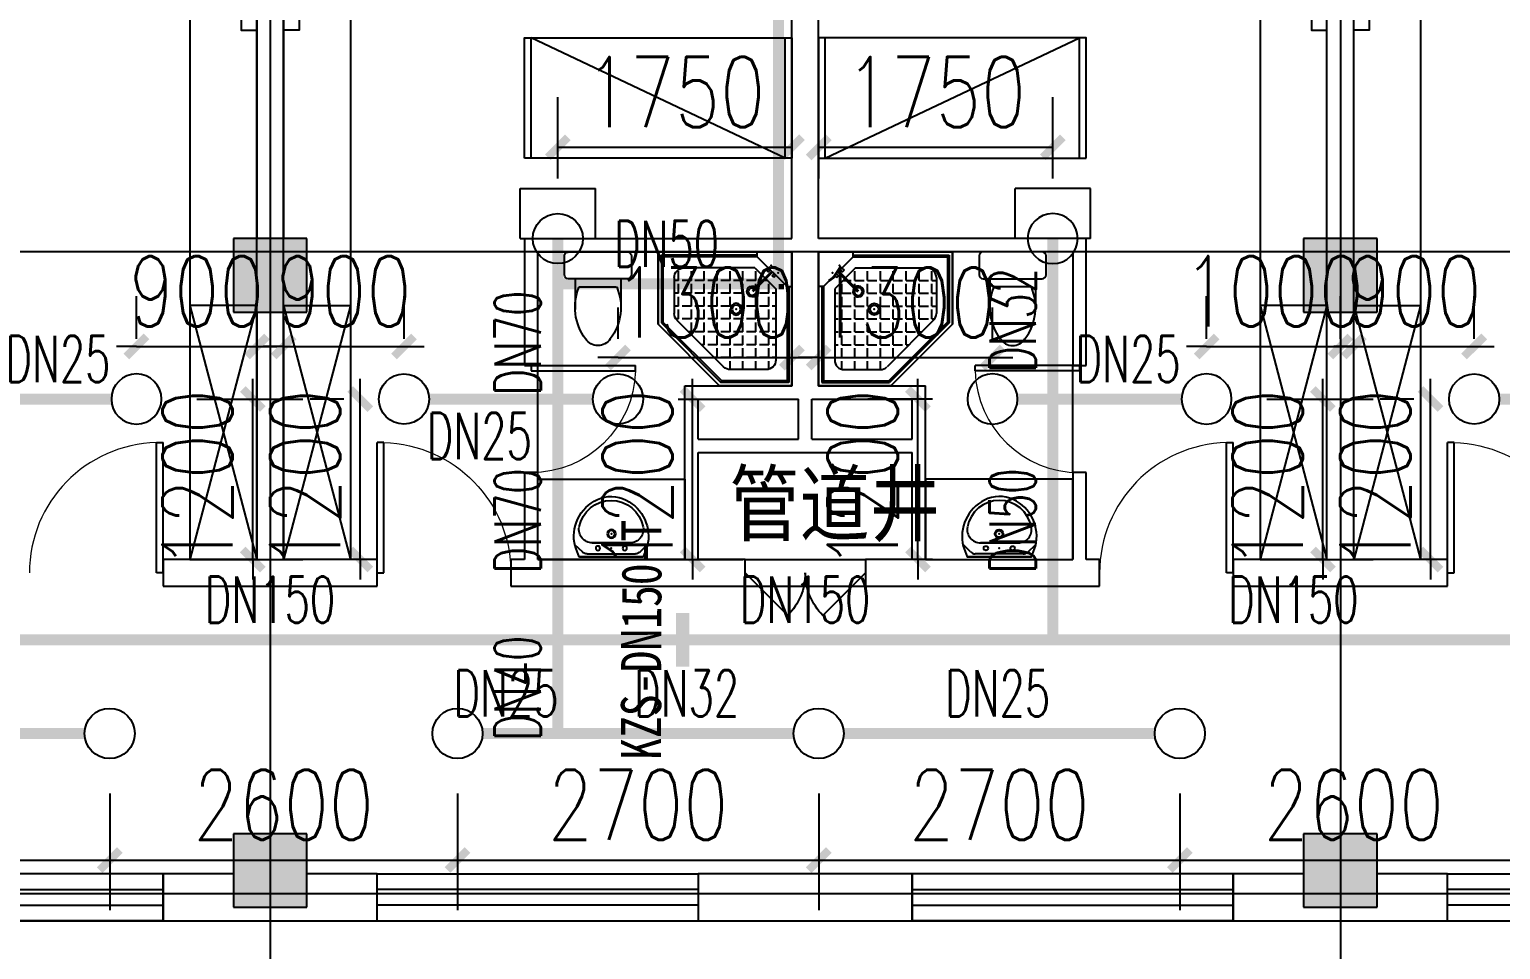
# Model space of a CAD drawing. Extents: x 0 to 2838408, y -923048 to 203859.
# Drawn here: x 2754963 to 2765960, y -201908 to -195028 of the extents above; entities that cross this region are included whole.
import ezdxf
from ezdxf.enums import TextEntityAlignment as Align

# ---------------------------------------------------------------- set-up
doc = ezdxf.new("R2010")
doc.units = 0
doc.header["$LTSCALE"] = 1000
for name, color, linetype in [('A-Fixt', 81, 'Continuous'), ('CLAYER', 7, 'Continuous'), ('COLUMN', 9, 'Continuous'), ('DIM_喷淋', 3, 'Continuous'), ('DOOR_FIRE', 4, 'Continuous'), ('DOTE', 8, 'Continuous'), ('EQUIP_喷头', 7, 'Continuous'), ('GROUND', 2, 'Continuous'), ('PIPE-喷淋', 6, 'Continuous'), ('PUB_HATCH', 8, 'Continuous'), ('TEXT_喷淋', 7, 'Continuous'), ('TWT_DIM', 3, 'Continuous'), ('WALL', 9, 'Continuous'), ('WINDOW', 4, 'Continuous'), ('XREF', 8, 'Continuous'), ('抗震支吊架', 2, 'Continuous'), ('洁具', 213, 'Continuous')]:
    doc.layers.add(name, color=color, linetype=linetype)
doc.styles.add('_TCH_DIM_T3', font='SIMPLEX', dxfattribs={"width": 0.75, "bigfont": 'HZTXT'})
doc.styles.add('_TWT_PIPEDN', font='SIMPLEX', dxfattribs={"width": 0.8, "height": 2.3, "bigfont": 'HZTXT'})
doc.styles.add('kzcad', font='', dxfattribs={"width": 0.8})
doc.styles.get("Standard").update_dxf_attribs({"font": 'geniso.shx', "bigfont": 'hztxt.shx'})
doc.styles.get('kzcad').set_extended_font_data('SimSun')
doc.dimstyles.new('_TWT_ARCH&&150', dxfattribs={"dimtxt": 525, "dimasz": 150, "dimexe": 375, "dimexo": 450, "dimgap": 150, "dimtad": 1, "dimdec": 0, "dimzin": 0, "dimdsep": 46, "dimtxsty": '_TCH_DIM_T3', "dimblk": 'ARCHTICK', "dimcen": 0.09, "dimclrt": 7, "dimazin": 2, "dimtfac": 1, "dimtdec": 0, "dimtix": 1, "dimtmove": 2, "dimatfit": 3, "dimfxl": 1, "dimtolj": 1, "dimtzin": 0, "dimarcsym": 0})

# ---------------------------------------------------------------- blocks, each defined once
blk = doc.blocks.new('1F平面-CAD导入_dwg_Drawing4_t3_dwg_$plan$00001613-474159-1F-927810-1F')
at = {"layer": '洁具'}
for p, q in [((-30, 250), (-170, 250)), ((-200, 170), (-430, 170)), ((-260, -140), (-260, 140)), ((-200, -170), (-200, -220)), ((-170, -250), (-30, -250))]:
    blk.add_line(p, q, dxfattribs=at)
for points in [[(-200, 220), (-200, 170), (-200, -170), (-430, -170)], [(0, -220), (0, 220)]]:
    blk.add_lwpolyline(points, dxfattribs=at)
for centre, radius, start, end in [((-170, 220), 30, 90, 180), ((-30, 220), 30, 0, 90), ((-413, -227), 398, 67.4505, 126.6381), ((-590, 0), 110, 123.4509, 236.5491), ((-413, 227), 398, 233.3619, 292.5495), ((-170, -220), 30, 180, 270), ((-30, -220), 30, 270, 0)]:
    blk.add_arc(centre, radius, start, end, dxfattribs=at)
blk = doc.blocks.new('$lvtry$00000169')
at = {"color": 0}
for p, q in [((259, -36), (259, 0)), ((259, -36), (36, -259)), ((259, -24), (976, -24)), ((259, -36), (964, -36)), ((964, -36), (976, -24)), ((964, -36), (964, -525)), ((976, -24), (976, -530)), ((276, -120), (120, -276)), ((144, -151), (291, -298)), ((151, -144), (298, -291)), ((183, -213), (205, -213)), ((220, -213), (243, -213)), ((270, -213), (270, -143)), ((270, -213), (340, -213)), ((276, -120), (808, -120)), ((366, -213), (366, -143)), ((366, -213), (436, -213)), ((462, -213), (462, -143)), ((462, -213), (532, -213)), ((558, -213), (558, -143)), ((558, -213), (628, -213)), ((655, -213), (655, -143)), ((655, -213), (725, -213)), ((751, -213), (751, -143)), ((751, -213), (821, -213)), ((847, -213), (847, -143)), ((847, -213), (880, -213)), ((880, -192), (880, -460)), ((36, -259), (0, -259)), ((24, -259), (24, -976)), ((36, -259), (36, -964)), ((120, -276), (120, -808)), ((120, -309), (147, -309)), ((173, -309), (173, -239)), ((173, -309), (243, -309)), ((270, -263), (270, -239)), ((334, -309), (340, -309)), ((366, -309), (366, -239)), ((366, -309), (436, -309)), ((462, -309), (462, -239)), ((462, -309), (532, -309)), ((558, -309), (558, -239)), ((558, -309), (628, -309)), ((655, -309), (655, -239)), ((655, -309), (725, -309)), ((751, -309), (751, -239)), ((751, -309), (821, -309)), ((847, -309), (847, -239)), ((847, -309), (880, -309)), ((120, -405), (147, -405)), ((173, -405), (173, -335)), ((173, -405), (243, -405)), ((173, -501), (173, -431)), ((270, -405), (270, -335)), ((270, -405), (340, -405)), ((270, -501), (270, -431)), ((366, -405), (366, -335)), ((366, -405), (379, -405)), ((366, -501), (366, -431)), ((462, -405), (462, -335)), ((462, -405), (532, -405)), ((462, -501), (462, -431)), ((558, -405), (558, -335)), ((558, -405), (628, -405)), ((558, -501), (558, -431)), ((655, -405), (655, -335)), ((655, -405), (725, -405)), ((655, -501), (655, -431)), ((751, -405), (751, -335)), ((751, -405), (821, -405)), ((751, -501), (751, -431)), ((847, -405), (847, -335)), ((847, -405), (880, -405)), ((847, -501), (847, -431)), ((120, -501), (147, -501)), ((173, -501), (243, -501)), ((173, -598), (173, -528)), ((270, -501), (340, -501)), ((270, -598), (270, -528)), ((366, -501), (436, -501)), ((366, -598), (366, -528)), ((462, -501), (532, -501)), ((462, -598), (462, -528)), ((859, -511), (511, -859)), ((964, -525), (525, -964)), ((976, -530), (530, -976)), ((558, -501), (628, -501)), ((558, -598), (558, -528)), ((655, -501), (725, -501)), ((655, -598), (655, -528)), ((751, -501), (821, -501)), ((751, -598), (751, -528)), ((847, -501), (867, -501)), ((964, -525), (976, -530)), ((120, -598), (147, -598)), ((173, -598), (243, -598)), ((173, -694), (173, -624)), ((270, -598), (340, -598)), ((270, -694), (270, -624)), ((366, -598), (436, -598)), ((366, -694), (366, -624)), ((462, -598), (532, -598)), ((462, -694), (462, -624)), ((558, -598), (628, -598)), ((558, -694), (558, -624)), ((655, -598), (725, -598)), ((655, -694), (655, -624)), ((751, -598), (773, -598)), ((120, -694), (147, -694)), ((173, -694), (243, -694)), ((173, -790), (173, -720)), ((270, -694), (340, -694)), ((270, -790), (270, -720)), ((366, -694), (436, -694)), ((366, -790), (366, -720)), ((462, -694), (532, -694)), ((462, -790), (462, -720)), ((558, -694), (628, -694)), ((558, -790), (558, -720)), ((655, -694), (676, -694)), ((120, -790), (147, -790)), ((173, -790), (243, -790)), ((173, -878), (173, -816)), ((270, -790), (340, -790)), ((270, -880), (270, -816)), ((366, -790), (436, -790)), ((366, -880), (366, -816)), ((462, -790), (532, -790)), ((462, -880), (462, -816)), ((558, -790), (580, -790)), ((36, -964), (24, -976)), ((24, -976), (530, -976)), ((36, -964), (525, -964)), ((192, -880), (460, -880)), ((525, -964), (530, -976))]:
    blk.add_line(p, q, dxfattribs=at)
blk.add_lwpolyline([(0, 0), (0, -1000), (540, -1000), (1000, -540), (1000, 0)], close=True)
for points in [[(0, 0), (0, -1000)], [(0, 0), (1000, 0)], [(1000, 0), (1000, -540)], [(136, -190), (148, -178), (132, -162), (121, -174)], [(190, -136), (178, -148), (162, -132), (174, -121)], [(1000, -540), (540, -1000)], [(0, -1000), (540, -1000)]]:
    blk.add_lwpolyline(points, close=True, dxfattribs=at)
for radius in [43.8, 31.1]:
    blk.add_circle((416, -428), radius, dxfattribs=at)
for centre, radius, start, end in [((808, -192), 72, 0, 90), ((296, -296), 40.6, 142.583, 128.4197), ((296, -296), 28.6, 145.828, 125.6599), ((808, -460), 72, 315, 0), ((192, -808), 72, 180, 270), ((460, -808), 72, 270, 315)]:
    blk.add_arc(centre, radius, start, end, dxfattribs=at)
for p in [(156, -102, 0), (103, -156, 0), (416, -428, 0)]:
    blk.add_point(p, dxfattribs=at)
blk = doc.blocks.new('$lvtry$00000178')
at = {"color": 0}
for p, q in [((-238, 0), (238, 0)), ((-214, -36), (-272, -91)), ((-180, -23), (180, -23)), ((-142, -105), (140, -105)), ((140, -105), (-142, -105)), ((216, -37), (268, -91))]:
    blk.add_line(p, q, dxfattribs=at)
blk.add_lwpolyline([(-104, -430, 0.224698), (110, -425, 0.348046), (269, -79), (239, 0), (-241, 0), (-271, -79, 0.356844)], format="xyb", close=True, dxfattribs=at)
for centre, radius in [((-100, -65), 16.3), ((100, -65), 16.3), ((1, -172), 31.6)]:
    blk.add_circle(centre, radius, dxfattribs=at)
at = {"color": 0, "lineweight": 13}
blk.add_circle((1, -172), 23, dxfattribs=at)
at = {"color": 0}
for centre, radius, start, end in [((-142, -205), 100, 90, 190.5602), ((-180, -73), 50, 90, 133.181), ((140, -205), 100, 349.4398, 90), ((180, -73), 50, 44.5607, 90), ((-1, -179), 243, 190.5602, 349.4398)]:
    blk.add_arc(centre, radius, start, end, dxfattribs=at)
for p in [(0, -65), (1, -172)]:
    blk.add_point(p, dxfattribs=at)
blk = doc.blocks.new('A$C70365C93')
at = {"layer": '洁具'}
blk.add_lwpolyline([(-1900, 2300), (-1900, 1700), (-800, 1700), (-800, 2300)], close=True, dxfattribs=at)
blk.add_blockref('$lvtry$00000178', (-1350, 2280), dxfattribs=at)
at = {"layer": '洁具', "rotation": 180}
blk.add_blockref('$lvtry$00000169', (0, 0), dxfattribs=at)
at = {"layer": '洁具', "extrusion": (0, 0, -1), "xscale": -1, "zscale": -1, "rotation": 90}
blk.add_blockref('1F平面-CAD导入_dwg_Drawing4_t3_dwg_$plan$00001613-474159-1F-927810-1F', (1450, 0), dxfattribs=at)
blk = doc.blocks.new('单人床')
at = {"layer": 'A-Fixt'}
for p, q in [((47774, 13973), (48674, 13973)), ((47774, 12073), (48674, 13973)), ((47774, 12073), (48674, 12073))]:
    blk.add_line(p, q, dxfattribs=at)
blk.add_lwpolyline([(47774, 14023), (48674, 14023), (48674, 12023), (47774, 12023), (47774, 14023)], dxfattribs=at)
blk = doc.blocks.new('宿舍')
at = {"layer": 'A-Fixt'}
for p, q in [((47854, 13802), (48354, 15702)), ((48354, 13802), (47854, 15702)), ((47854, 13802), (48354, 13802))]:
    blk.add_line(p, q, dxfattribs=at)
for points in [[(47854, 8602), (48354, 8602), (48354, 15702), (47854, 15702)], [(47854, 10676), (47970, 10676), (47970, 11743), (47854, 11743)]]:
    blk.add_lwpolyline(points, close=True, dxfattribs=at)
at = {"xscale": -1, "rotation": 90}
blk.add_blockref('单人床', (63677, 60475), dxfattribs=at)
blk = doc.blocks.new('$WINLIB2D$00000001')
at = {"color": 0}
for points in [[(-0.5, 0.5), (-0.5, -0.5)], [(-0.5, 0.5), (0.5, 0.5)], [(0.5, -0.5), (0.5, 0.5)], [(0.5, 0.1667), (-0.5, 0.1667)], [(0.5, -0.1667), (-0.5, -0.1667)], [(-0.5, -0.5), (0.5, -0.5)]]:
    blk.add_lwpolyline(points, dxfattribs=at)
blk = doc.blocks.new('$DorLib2D$00000116')
at = {"color": 0}
for p, q in [((-0.5, 0), (-0.146, 0.354)), ((0.5, 0), (0.146, 0.354))]:
    blk.add_line(p, q, dxfattribs=at)
for centre, start, end in [((-0.5, 0), 0, 45), ((0.5, 0), 135, 180)]:
    blk.add_arc(centre, 0.5, start, end, dxfattribs=at)
blk = doc.blocks.new('$DorLib2D$00000001')
for p, q in [((0.45, 0.975), (0.5, 0.975)), ((0.45, 0), (0.45, 0.975)), ((0.5, 0), (0.5, 0.975)), ((0.5, 0), (0.45, 0))]:
    blk.add_line(p, q)
at = {"lineweight": 13}
blk.add_arc((0.475, 0), 0.975, 91.4693, 180, dxfattribs=at)
blk = doc.blocks.new('1F1')
at = {"layer": 'PUB_HATCH'}
for points in [[(2420991.7, -196592.2), (2420441.7, -196592.2), (2420441.7, -197142.2), (2420991.7, -197142.2)], [(2428991.7, -196592.2), (2428441.7, -196592.2), (2428441.7, -197142.2), (2428991.7, -197142.2)], [(2420991.7, -201042.2), (2420441.7, -201042.2), (2420441.7, -201592.2), (2420991.7, -201592.2)], [(2428991.7, -201042.2), (2428441.7, -201042.2), (2428441.7, -201592.2), (2428991.7, -201592.2)]]:
    blk.add_hatch(color=256, dxfattribs=at).paths.add_polyline_path(points)
at = {"layer": 'COLUMN'}
for p, q in [((2420991.7, -196592.2), (2420441.7, -196592.2)), ((2420441.7, -196592.2), (2420441.7, -197142.2)), ((2420991.7, -197142.2), (2420991.7, -196592.2)), ((2428991.7, -196592.2), (2428441.7, -196592.2)), ((2428441.7, -196592.2), (2428441.7, -197142.2)), ((2428991.7, -197142.2), (2428991.7, -196592.2)), ((2420441.7, -197142.2), (2420991.7, -197142.2)), ((2428441.7, -197142.2), (2428991.7, -197142.2)), ((2420991.7, -201042.2), (2420441.7, -201042.2)), ((2420441.7, -201042.2), (2420441.7, -201592.2)), ((2420991.7, -201592.2), (2420991.7, -201042.2)), ((2428991.7, -201042.2), (2428441.7, -201042.2)), ((2428441.7, -201042.2), (2428441.7, -201592.2)), ((2428991.7, -201592.2), (2428991.7, -201042.2)), ((2420441.7, -201592.2), (2420991.7, -201592.2)), ((2428441.7, -201592.2), (2428991.7, -201592.2))]:
    blk.add_line(p, q, dxfattribs=at)
at = {"layer": 'DOOR_FIRE'}
for p, q in [((2424266.7, -198992.2), (2425166.7, -198992.2)), ((2424266.7, -199192.2), (2425166.7, -199192.2))]:
    blk.add_line(p, q, dxfattribs=at)
at = {"layer": 'DOTE'}
for p, q in [((2420716.7, -187892.2), (2420716.7, -271092.2)), ((2428716.7, -187892.2), (2428716.7, -271092.2)), ((2453916.7, -196692.2), (2343216.7, -196692.2)), ((2453916.7, -201492.2), (2343216.7, -201492.2))]:
    blk.add_line(p, q, dxfattribs=at)
at = {"layer": 'GROUND'}
blk.add_lwpolyline([(2363516.7, -201692.2), (2436966.7, -201692.2)], dxfattribs=at)
at = {"layer": 'WALL'}
for p, q in [((2424616.7, -196592.2), (2424616.7, -191642.2)), ((2424816.7, -196592.2), (2424816.7, -191642.2)), ((2420616.7, -191942.2), (2420616.7, -196592.2)), ((2420816.7, -191942.2), (2420816.7, -196592.2)), ((2428616.7, -196592.2), (2428616.7, -191942.2)), ((2428816.7, -196592.2), (2428816.7, -191942.2)), ((2422616.7, -196592.2), (2424616.7, -196592.2)), ((2422616.7, -196592.2), (2422616.7, -197542.2)), ((2426816.7, -196592.2), (2424816.7, -196592.2)), ((2426816.7, -197542.2), (2426816.7, -196592.2)), ((2422716.7, -196692.2), (2424616.7, -196692.2)), ((2422716.7, -197542.2), (2422716.7, -196692.2)), ((2424616.7, -197692.2), (2424616.7, -196692.2)), ((2424816.7, -197692.2), (2424816.7, -196692.2)), ((2426716.7, -196692.2), (2424816.7, -196692.2)), ((2426716.7, -196692.2), (2426716.7, -197542.2)), ((2420616.7, -197142.2), (2420616.7, -198992.2)), ((2420816.7, -197142.2), (2420816.7, -198992.2)), ((2428616.7, -198992.2), (2428616.7, -197142.2)), ((2428816.7, -198992.2), (2428816.7, -197142.2)), ((2422616.7, -197542.2), (2422716.7, -197542.2)), ((2426716.7, -197542.2), (2426816.7, -197542.2)), ((2423816.7, -197692.2), (2424616.7, -197692.2)), ((2423816.7, -198192.2), (2423816.7, -197692.2)), ((2424816.7, -197692.2), (2425616.7, -197692.2)), ((2425616.7, -198192.2), (2425616.7, -197692.2)), ((2423916.7, -197792.2), (2424666.7, -197792.2)), ((2423916.7, -198092.2), (2423916.7, -197792.2)), ((2424666.7, -198092.2), (2424666.7, -197792.2)), ((2424766.7, -197792.2), (2425516.7, -197792.2)), ((2424766.7, -198092.2), (2424766.7, -197792.2)), ((2425516.7, -198092.2), (2425516.7, -197792.2)), ((2423916.7, -198092.2), (2424666.7, -198092.2)), ((2424766.7, -198092.2), (2425516.7, -198092.2)), ((2423816.7, -198992.2), (2423816.7, -198192.2)), ((2423916.7, -198192.2), (2424716.7, -198192.2)), ((2423916.7, -198992.2), (2423916.7, -198192.2)), ((2424716.7, -198192.2), (2425516.7, -198192.2)), ((2425516.7, -198992.2), (2425516.7, -198192.2)), ((2425616.7, -198992.2), (2425616.7, -198192.2)), ((2422716.7, -198342.2), (2422616.7, -198342.2)), ((2422616.7, -198342.2), (2422616.7, -198992.2)), ((2422716.7, -198992.2), (2422716.7, -198342.2)), ((2426816.7, -198342.2), (2426716.7, -198342.2)), ((2426716.7, -198342.2), (2426716.7, -198992.2)), ((2426816.7, -198992.2), (2426816.7, -198342.2)), ((2420616.7, -198992.2), (2419916.7, -198992.2)), ((2419916.7, -198992.2), (2419916.7, -199192.2)), ((2421516.7, -198992.2), (2420816.7, -198992.2)), ((2421516.7, -199192.2), (2421516.7, -198992.2)), ((2422616.7, -198992.2), (2422516.7, -198992.2)), ((2422516.7, -198992.2), (2422516.7, -199192.2)), ((2422716.7, -198992.2), (2423816.7, -198992.2)), ((2424266.7, -198992.2), (2423916.7, -198992.2)), ((2424266.7, -199192.2), (2424266.7, -198992.2)), ((2425516.7, -198992.2), (2425166.7, -198992.2)), ((2425166.7, -198992.2), (2425166.7, -199192.2)), ((2425616.7, -198992.2), (2426716.7, -198992.2)), ((2426916.7, -198992.2), (2426816.7, -198992.2)), ((2426916.7, -199192.2), (2426916.7, -198992.2)), ((2428616.7, -198992.2), (2427916.7, -198992.2)), ((2427916.7, -198992.2), (2427916.7, -199192.2)), ((2429516.7, -198992.2), (2428816.7, -198992.2)), ((2429516.7, -199192.2), (2429516.7, -198992.2)), ((2419916.7, -199192.2), (2420716.7, -199192.2)), ((2420716.7, -199192.2), (2421516.7, -199192.2)), ((2422516.7, -199192.2), (2422616.7, -199192.2)), ((2422616.7, -199192.2), (2423816.7, -199192.2)), ((2423816.7, -199192.2), (2424266.7, -199192.2)), ((2425166.7, -199192.2), (2425616.7, -199192.2)), ((2425616.7, -199192.2), (2426816.7, -199192.2)), ((2426816.7, -199192.2), (2426916.7, -199192.2)), ((2427916.7, -199192.2), (2428716.7, -199192.2)), ((2428716.7, -199192.2), (2429516.7, -199192.2)), ((2420441.7, -201342.2), (2419916.7, -201342.2)), ((2419916.7, -201342.2), (2419916.7, -201692.2)), ((2421516.7, -201342.2), (2420991.7, -201342.2)), ((2421516.7, -201692.2), (2421516.7, -201342.2)), ((2425516.7, -201342.2), (2423916.7, -201342.2)), ((2423916.7, -201342.2), (2423916.7, -201692.2)), ((2425516.7, -201692.2), (2425516.7, -201342.2)), ((2428441.7, -201342.2), (2427916.7, -201342.2)), ((2427916.7, -201342.2), (2427916.7, -201692.2)), ((2429516.7, -201342.2), (2428991.7, -201342.2)), ((2429516.7, -201692.2), (2429516.7, -201342.2)), ((2419916.7, -201692.2), (2420716.7, -201692.2)), ((2420716.7, -201692.2), (2421516.7, -201692.2)), ((2423916.7, -201692.2), (2425516.7, -201692.2)), ((2427916.7, -201692.2), (2428716.7, -201692.2)), ((2428716.7, -201692.2), (2429516.7, -201692.2))]:
    blk.add_line(p, q, dxfattribs=at)
at = {"layer": 'WINDOW'}
for p, q in [((2422716.7, -198342.2), (2422716.7, -197542.2)), ((2426716.7, -198342.2), (2426716.7, -197542.2))]:
    blk.add_line(p, q, dxfattribs=at)
at = {"rotation": 180}
for name, p in [('宿舍', (2468470.6, -183290.5)), ('宿舍', (2476470.6, -183290.5)), ('A$C70365C93', (2424816.7, -196692.2))]:
    blk.add_blockref(name, p, dxfattribs=at)
at = {"xscale": -1, "rotation": 180}
for name, p in [('宿舍', (2372962.9, -183290.5)), ('宿舍', (2380962.9, -183290.5)), ('A$C70365C93', (2424616.7, -196692.2))]:
    blk.add_blockref(name, p, dxfattribs=at)
at = {"layer": 'DOOR_FIRE', "xscale": 900, "yscale": -900, "zscale": 200}
blk.add_blockref('$DorLib2D$00000116', (2424716.7, -199092.2), dxfattribs=at)
at = {"layer": 'WINDOW', "xscale": 800, "zscale": 800, "rotation": 90}
for p, yscale in [((2422666.7, -197942.2), -800), ((2426766.7, -197942.2), 800)]:
    blk.add_blockref('$DorLib2D$00000001', p, dxfattribs=dict(at, yscale=yscale))
at = {"layer": 'WINDOW'}
for name, p, xscale, yscale, zscale in [('$DorLib2D$00000001', (2419416.7, -199092.2), 1000, 1000, 1000), ('$DorLib2D$00000001', (2422016.7, -199092.2), -1000, 1000, -1000), ('$DorLib2D$00000001', (2427416.7, -199092.2), 1000, 1000, 1000), ('$DorLib2D$00000001', (2430016.7, -199092.2), -1000, 1000, -1000), ('$WINLIB2D$00000001', (2418716.7, -201517.2), -2400, -350, -2400), ('$WINLIB2D$00000001', (2422716.7, -201517.2), 2400, -350, 2400), ('$WINLIB2D$00000001', (2426716.7, -201517.2), -2400, -350, -2400), ('$WINLIB2D$00000001', (2430716.7, -201517.2), 2400, -350, 2400)]:
    blk.add_blockref(name, p, dxfattribs=dict(at, xscale=xscale, yscale=yscale, zscale=zscale))
at = {"layer": 'CLAYER'}
blk.add_text('管道井', height=525, dxfattribs=at).set_placement((2424149.1, -198855.2))
blk = doc.blocks.new('_ArchTick')
at = {"color": 0, "linetype": 'ByBlock', "const_width": 0.4}
blk.add_lwpolyline([(-0.5, -0.5), (0.5, 0.5)], dxfattribs=at)
blk = doc.blocks.new('*D1451')
at = {"layer": 'Defpoints', "color": 0, "linetype": 'ByBlock', "transparency": 16777216}
for p in [(2765763, -197399), (2764863, -197792), (2765763, -197792)]:
    blk.add_point(p, dxfattribs=at)
at = {"layer": 'TWT_DIM', "color": 0, "linetype": 'ByBlock', "lineweight": -2, "transparency": 16777216}
for p, q in [((2764863, -197342), (2764863, -197024)), ((2765763, -197342), (2765763, -197024)), ((2764863, -197399), (2764713, -197399)), ((2764863, -197399), (2765763, -197399)), ((2765763, -197399), (2765913, -197399))]:
    blk.add_line(p, q, dxfattribs=at)
at = {"layer": 'TWT_DIM', "color": 0, "linetype": 'ByBlock', "lineweight": -2, "transparency": 16777216, "xscale": 150, "yscale": 150, "zscale": 150}
blk.add_blockref('_ArchTick', (2764863, -197399), dxfattribs=at)
at = {"layer": 'TWT_DIM', "color": 0, "linetype": 'ByBlock', "lineweight": -2, "transparency": 16777216, "xscale": 150, "yscale": 150, "zscale": 150, "rotation": 180}
blk.add_blockref('_ArchTick', (2765763, -197399), dxfattribs=at)
at = {"layer": 'TWT_DIM', "color": 7, "linetype": 'ByBlock', "transparency": 16777216, "insert": (2765313, -196986), "char_height": 525, "attachment_point": 5, "style": '_TCH_DIM_T3'}
blk.add_mtext('\\A1;900', dxfattribs=at)
blk = doc.blocks.new('*D1452')
at = {"layer": 'Defpoints', "color": 0, "linetype": 'ByBlock', "transparency": 16777216}
for p in [(2765436, -197792), (2765763, -197792), (2765763, -198992)]:
    blk.add_point(p, dxfattribs=at)
at = {"layer": 'TWT_DIM', "color": 0, "linetype": 'ByBlock', "lineweight": -2, "transparency": 16777216}
for p, q in [((2765436, -197792), (2765436, -197642)), ((2765313, -197792), (2765061, -197792)), ((2765436, -198992), (2765436, -197792)), ((2765313, -198992), (2765061, -198992)), ((2765436, -198992), (2765436, -199142))]:
    blk.add_line(p, q, dxfattribs=at)
at = {"layer": 'TWT_DIM', "color": 0, "linetype": 'ByBlock', "lineweight": -2, "transparency": 16777216, "xscale": 150, "yscale": 150, "zscale": 150}
for p, rotation in [((2765436, -197792), 270), ((2765436, -198992), 90)]:
    blk.add_blockref('_ArchTick', p, dxfattribs=dict(at, rotation=rotation))
at = {"layer": 'TWT_DIM', "color": 7, "linetype": 'ByBlock', "transparency": 16777216, "insert": (2765024, -198392), "char_height": 525, "attachment_point": 5, "rotation": 90, "style": '_TCH_DIM_T3'}
blk.add_mtext('\\A1;1200', dxfattribs=at)
blk = doc.blocks.new('*D1455')
at = {"layer": 'Defpoints', "color": 0, "linetype": 'ByBlock', "transparency": 16777216}
for p in [(2762163, -197482), (2760863, -197792), (2762163, -197792)]:
    blk.add_point(p, dxfattribs=at)
at = {"layer": 'TWT_DIM', "color": 0, "linetype": 'ByBlock', "lineweight": -2, "transparency": 16777216}
for p, q in [((2760863, -197342), (2760863, -197107)), ((2762163, -197342), (2762163, -197107)), ((2760863, -197482), (2760713, -197482)), ((2760863, -197482), (2762163, -197482)), ((2762163, -197482), (2762313, -197482))]:
    blk.add_line(p, q, dxfattribs=at)
at = {"layer": 'TWT_DIM', "color": 0, "linetype": 'ByBlock', "lineweight": -2, "transparency": 16777216, "xscale": 150, "yscale": 150, "zscale": 150}
blk.add_blockref('_ArchTick', (2760863, -197482), dxfattribs=at)
at = {"layer": 'TWT_DIM', "color": 0, "linetype": 'ByBlock', "lineweight": -2, "transparency": 16777216, "xscale": 150, "yscale": 150, "zscale": 150, "rotation": 180}
blk.add_blockref('_ArchTick', (2762163, -197482), dxfattribs=at)
at = {"layer": 'TWT_DIM', "color": 7, "linetype": 'ByBlock', "transparency": 16777216, "insert": (2761513, -197070), "char_height": 525, "attachment_point": 5, "style": '_TCH_DIM_T3'}
blk.add_mtext('\\A1;1300', dxfattribs=at)
blk = doc.blocks.new('*D1456')
at = {"layer": 'Defpoints', "color": 0, "linetype": 'ByBlock', "transparency": 16777216}
for p in [(2760663, -197482), (2759363, -197792), (2760663, -197792)]:
    blk.add_point(p, dxfattribs=at)
at = {"layer": 'TWT_DIM', "color": 0, "linetype": 'ByBlock', "lineweight": -2, "transparency": 16777216}
for p, q in [((2759363, -197342), (2759363, -197107)), ((2760663, -197342), (2760663, -197107)), ((2759363, -197482), (2759213, -197482)), ((2759363, -197482), (2760663, -197482)), ((2760663, -197482), (2760813, -197482))]:
    blk.add_line(p, q, dxfattribs=at)
at = {"layer": 'TWT_DIM', "color": 0, "linetype": 'ByBlock', "lineweight": -2, "transparency": 16777216, "xscale": 150, "yscale": 150, "zscale": 150}
blk.add_blockref('_ArchTick', (2759363, -197482), dxfattribs=at)
at = {"layer": 'TWT_DIM', "color": 0, "linetype": 'ByBlock', "lineweight": -2, "transparency": 16777216, "xscale": 150, "yscale": 150, "zscale": 150, "rotation": 180}
blk.add_blockref('_ArchTick', (2760663, -197482), dxfattribs=at)
at = {"layer": 'TWT_DIM', "color": 7, "linetype": 'ByBlock', "transparency": 16777216, "insert": (2760013, -197070), "char_height": 525, "attachment_point": 5, "style": '_TCH_DIM_T3'}
blk.add_mtext('\\A1;1300', dxfattribs=at)
blk = doc.blocks.new('*D1459')
at = {"layer": 'Defpoints', "color": 0, "linetype": 'ByBlock', "transparency": 16777216}
for p in [(2762613, -195910), (2760863, -196592), (2762613, -196592)]:
    blk.add_point(p, dxfattribs=at)
at = {"layer": 'TWT_DIM', "color": 0, "linetype": 'ByBlock', "lineweight": -2, "transparency": 16777216}
for p, q in [((2760863, -196142), (2760863, -195535)), ((2762613, -196142), (2762613, -195535)), ((2760863, -195910), (2762613, -195910))]:
    blk.add_line(p, q, dxfattribs=at)
at = {"layer": 'TWT_DIM', "color": 0, "linetype": 'ByBlock', "lineweight": -2, "transparency": 16777216, "xscale": 150, "yscale": 150, "zscale": 150, "rotation": 180}
blk.add_blockref('_ArchTick', (2760863, -195910), dxfattribs=at)
at = {"layer": 'TWT_DIM', "color": 0, "linetype": 'ByBlock', "lineweight": -2, "transparency": 16777216, "xscale": 150, "yscale": 150, "zscale": 150}
blk.add_blockref('_ArchTick', (2762613, -195910), dxfattribs=at)
at = {"layer": 'TWT_DIM', "color": 7, "linetype": 'ByBlock', "transparency": 16777216, "insert": (2761738, -195497), "char_height": 525, "attachment_point": 5, "style": '_TCH_DIM_T3'}
blk.add_mtext('\\A1;1750', dxfattribs=at)
blk = doc.blocks.new('*D1460')
at = {"layer": 'Defpoints', "color": 0, "linetype": 'ByBlock', "transparency": 16777216}
for p in [(2764763, -197399), (2763763, -197792), (2764763, -197792)]:
    blk.add_point(p, dxfattribs=at)
at = {"layer": 'TWT_DIM', "color": 0, "linetype": 'ByBlock', "lineweight": -2, "transparency": 16777216}
for p, q in [((2763763, -197342), (2763763, -197024)), ((2764763, -197342), (2764763, -197024)), ((2763763, -197399), (2763613, -197399)), ((2763763, -197399), (2764763, -197399)), ((2764763, -197399), (2764913, -197399))]:
    blk.add_line(p, q, dxfattribs=at)
at = {"layer": 'TWT_DIM', "color": 0, "linetype": 'ByBlock', "lineweight": -2, "transparency": 16777216, "xscale": 150, "yscale": 150, "zscale": 150}
blk.add_blockref('_ArchTick', (2763763, -197399), dxfattribs=at)
at = {"layer": 'TWT_DIM', "color": 0, "linetype": 'ByBlock', "lineweight": -2, "transparency": 16777216, "xscale": 150, "yscale": 150, "zscale": 150, "rotation": 180}
blk.add_blockref('_ArchTick', (2764763, -197399), dxfattribs=at)
at = {"layer": 'TWT_DIM', "color": 7, "linetype": 'ByBlock', "transparency": 16777216, "insert": (2764263, -196986), "char_height": 525, "attachment_point": 5, "style": '_TCH_DIM_T3'}
blk.add_mtext('\\A1;1000', dxfattribs=at)
blk = doc.blocks.new('*D1461')
at = {"layer": 'Defpoints', "color": 0, "linetype": 'ByBlock', "transparency": 16777216}
for p in [(2761605, -197792), (2762163, -197792), (2762163, -198992)]:
    blk.add_point(p, dxfattribs=at)
at = {"layer": 'TWT_DIM', "color": 0, "linetype": 'ByBlock', "lineweight": -2, "transparency": 16777216}
for p, q in [((2761605, -197792), (2761605, -197642)), ((2761713, -197792), (2761230, -197792)), ((2761605, -198992), (2761605, -197792)), ((2761713, -198992), (2761230, -198992)), ((2761605, -198992), (2761605, -199142))]:
    blk.add_line(p, q, dxfattribs=at)
at = {"layer": 'TWT_DIM', "color": 0, "linetype": 'ByBlock', "lineweight": -2, "transparency": 16777216, "xscale": 150, "yscale": 150, "zscale": 150}
for p, rotation in [((2761605, -197792), 270), ((2761605, -198992), 90)]:
    blk.add_blockref('_ArchTick', p, dxfattribs=dict(at, rotation=rotation))
at = {"layer": 'TWT_DIM', "color": 7, "linetype": 'ByBlock', "transparency": 16777216, "insert": (2761192, -198392), "char_height": 525, "attachment_point": 5, "rotation": 90, "style": '_TCH_DIM_T3'}
blk.add_mtext('\\A1;1200', dxfattribs=at)
blk = doc.blocks.new('*D1462')
at = {"layer": 'Defpoints', "color": 0, "linetype": 'ByBlock', "transparency": 16777216}
for p in [(2763763, -197792), (2764632, -197792), (2763763, -198992)]:
    blk.add_point(p, dxfattribs=at)
at = {"layer": 'TWT_DIM', "color": 0, "linetype": 'ByBlock', "lineweight": -2, "transparency": 16777216}
for p, q in [((2764632, -197792), (2764632, -197642)), ((2764213, -197792), (2765007, -197792)), ((2764632, -198992), (2764632, -197792)), ((2764213, -198992), (2765007, -198992)), ((2764632, -198992), (2764632, -199142))]:
    blk.add_line(p, q, dxfattribs=at)
at = {"layer": 'TWT_DIM', "color": 0, "linetype": 'ByBlock', "lineweight": -2, "transparency": 16777216, "xscale": 150, "yscale": 150, "zscale": 150}
for p, rotation in [((2764632, -197792), 270), ((2764632, -198992), 90)]:
    blk.add_blockref('_ArchTick', p, dxfattribs=dict(at, rotation=rotation))
at = {"layer": 'TWT_DIM', "color": 7, "linetype": 'ByBlock', "transparency": 16777216, "insert": (2764219, -198392), "char_height": 525, "attachment_point": 5, "rotation": 90, "style": '_TCH_DIM_T3'}
blk.add_mtext('\\A1;1200', dxfattribs=at)
blk = doc.blocks.new('*D1463')
at = {"layer": 'Defpoints', "color": 0, "linetype": 'ByBlock', "transparency": 16777216}
for p in [(2760663, -195910), (2758913, -196592), (2760663, -196592)]:
    blk.add_point(p, dxfattribs=at)
at = {"layer": 'TWT_DIM', "color": 0, "linetype": 'ByBlock', "lineweight": -2, "transparency": 16777216}
for p, q in [((2758913, -196142), (2758913, -195535)), ((2760663, -196142), (2760663, -195535)), ((2758913, -195910), (2760663, -195910))]:
    blk.add_line(p, q, dxfattribs=at)
at = {"layer": 'TWT_DIM', "color": 0, "linetype": 'ByBlock', "lineweight": -2, "transparency": 16777216, "xscale": 150, "yscale": 150, "zscale": 150, "rotation": 180}
blk.add_blockref('_ArchTick', (2758913, -195910), dxfattribs=at)
at = {"layer": 'TWT_DIM', "color": 0, "linetype": 'ByBlock', "lineweight": -2, "transparency": 16777216, "xscale": 150, "yscale": 150, "zscale": 150}
blk.add_blockref('_ArchTick', (2760663, -195910), dxfattribs=at)
at = {"layer": 'TWT_DIM', "color": 7, "linetype": 'ByBlock', "transparency": 16777216, "insert": (2759788, -195497), "char_height": 525, "attachment_point": 5, "style": '_TCH_DIM_T3'}
blk.add_mtext('\\A1;1750', dxfattribs=at)
blk = doc.blocks.new('*D1464')
at = {"layer": 'Defpoints', "color": 0, "linetype": 'ByBlock', "transparency": 16777216}
for p in [(2757763, -197399), (2756863, -197792), (2757763, -197792)]:
    blk.add_point(p, dxfattribs=at)
at = {"layer": 'TWT_DIM', "color": 0, "linetype": 'ByBlock', "lineweight": -2, "transparency": 16777216}
for p, q in [((2756863, -197342), (2756863, -197024)), ((2757763, -197342), (2757763, -197024)), ((2756863, -197399), (2756713, -197399)), ((2756863, -197399), (2757763, -197399)), ((2757763, -197399), (2757913, -197399))]:
    blk.add_line(p, q, dxfattribs=at)
at = {"layer": 'TWT_DIM', "color": 0, "linetype": 'ByBlock', "lineweight": -2, "transparency": 16777216, "xscale": 150, "yscale": 150, "zscale": 150}
blk.add_blockref('_ArchTick', (2756863, -197399), dxfattribs=at)
at = {"layer": 'TWT_DIM', "color": 0, "linetype": 'ByBlock', "lineweight": -2, "transparency": 16777216, "xscale": 150, "yscale": 150, "zscale": 150, "rotation": 180}
blk.add_blockref('_ArchTick', (2757763, -197399), dxfattribs=at)
at = {"layer": 'TWT_DIM', "color": 7, "linetype": 'ByBlock', "transparency": 16777216, "insert": (2757313, -196986), "char_height": 525, "attachment_point": 5, "style": '_TCH_DIM_T3'}
blk.add_mtext('\\A1;900', dxfattribs=at)
blk = doc.blocks.new('*D1465')
at = {"layer": 'Defpoints', "color": 0, "linetype": 'ByBlock', "transparency": 16777216}
for p in [(2759363, -197792), (2759920, -197792), (2759363, -198992)]:
    blk.add_point(p, dxfattribs=at)
at = {"layer": 'TWT_DIM', "color": 0, "linetype": 'ByBlock', "lineweight": -2, "transparency": 16777216}
for p, q in [((2759920, -197792), (2759920, -197642)), ((2759813, -197792), (2760295, -197792)), ((2759920, -198992), (2759920, -197792)), ((2759813, -198992), (2760295, -198992)), ((2759920, -198992), (2759920, -199142))]:
    blk.add_line(p, q, dxfattribs=at)
at = {"layer": 'TWT_DIM', "color": 0, "linetype": 'ByBlock', "lineweight": -2, "transparency": 16777216, "xscale": 150, "yscale": 150, "zscale": 150}
for p, rotation in [((2759920, -197792), 270), ((2759920, -198992), 90)]:
    blk.add_blockref('_ArchTick', p, dxfattribs=dict(at, rotation=rotation))
at = {"layer": 'TWT_DIM', "color": 7, "linetype": 'ByBlock', "transparency": 16777216, "insert": (2759508, -198392), "char_height": 525, "attachment_point": 5, "rotation": 90, "style": '_TCH_DIM_T3'}
blk.add_mtext('\\A1;1200', dxfattribs=at)
blk = doc.blocks.new('*D1466')
at = {"layer": 'Defpoints', "color": 0, "linetype": 'ByBlock', "transparency": 16777216}
for p in [(2757436, -197792), (2757763, -197792), (2757763, -198992)]:
    blk.add_point(p, dxfattribs=at)
at = {"layer": 'TWT_DIM', "color": 0, "linetype": 'ByBlock', "lineweight": -2, "transparency": 16777216}
for p, q in [((2757436, -197792), (2757436, -197642)), ((2757313, -197792), (2757061, -197792)), ((2757436, -198992), (2757436, -197792)), ((2757313, -198992), (2757061, -198992)), ((2757436, -198992), (2757436, -199142))]:
    blk.add_line(p, q, dxfattribs=at)
at = {"layer": 'TWT_DIM', "color": 0, "linetype": 'ByBlock', "lineweight": -2, "transparency": 16777216, "xscale": 150, "yscale": 150, "zscale": 150}
for p, rotation in [((2757436, -197792), 270), ((2757436, -198992), 90)]:
    blk.add_blockref('_ArchTick', p, dxfattribs=dict(at, rotation=rotation))
at = {"layer": 'TWT_DIM', "color": 7, "linetype": 'ByBlock', "transparency": 16777216, "insert": (2757024, -198392), "char_height": 525, "attachment_point": 5, "rotation": 90, "style": '_TCH_DIM_T3'}
blk.add_mtext('\\A1;1200', dxfattribs=at)
blk = doc.blocks.new('*D1471')
at = {"layer": 'Defpoints', "color": 0, "linetype": 'ByBlock', "transparency": 16777216}
for p in [(2756663, -197399), (2755763, -197792), (2756663, -197792)]:
    blk.add_point(p, dxfattribs=at)
at = {"layer": 'TWT_DIM', "color": 0, "linetype": 'ByBlock', "lineweight": -2, "transparency": 16777216}
for p, q in [((2755763, -197342), (2755763, -197024)), ((2756663, -197342), (2756663, -197024)), ((2755763, -197399), (2755613, -197399)), ((2755763, -197399), (2756663, -197399)), ((2756663, -197399), (2756813, -197399))]:
    blk.add_line(p, q, dxfattribs=at)
at = {"layer": 'TWT_DIM', "color": 0, "linetype": 'ByBlock', "lineweight": -2, "transparency": 16777216, "xscale": 150, "yscale": 150, "zscale": 150}
blk.add_blockref('_ArchTick', (2755763, -197399), dxfattribs=at)
at = {"layer": 'TWT_DIM', "color": 0, "linetype": 'ByBlock', "lineweight": -2, "transparency": 16777216, "xscale": 150, "yscale": 150, "zscale": 150, "rotation": 180}
blk.add_blockref('_ArchTick', (2756663, -197399), dxfattribs=at)
at = {"layer": 'TWT_DIM', "color": 7, "linetype": 'ByBlock', "transparency": 16777216, "insert": (2756213, -196986), "char_height": 525, "attachment_point": 5, "style": '_TCH_DIM_T3'}
blk.add_mtext('\\A1;900', dxfattribs=at)
blk = doc.blocks.new('*D1473')
at = {"layer": 'Defpoints', "color": 0, "linetype": 'ByBlock', "transparency": 16777216}
for p in [(2755763, -197792), (2756632, -197792), (2755763, -198992)]:
    blk.add_point(p, dxfattribs=at)
at = {"layer": 'TWT_DIM', "color": 0, "linetype": 'ByBlock', "lineweight": -2, "transparency": 16777216}
for p, q in [((2756632, -197792), (2756632, -197642)), ((2756213, -197792), (2757007, -197792)), ((2756632, -198992), (2756632, -197792)), ((2756213, -198992), (2757007, -198992)), ((2756632, -198992), (2756632, -199142))]:
    blk.add_line(p, q, dxfattribs=at)
at = {"layer": 'TWT_DIM', "color": 0, "linetype": 'ByBlock', "lineweight": -2, "transparency": 16777216, "xscale": 150, "yscale": 150, "zscale": 150}
for p, rotation in [((2756632, -197792), 270), ((2756632, -198992), 90)]:
    blk.add_blockref('_ArchTick', p, dxfattribs=dict(at, rotation=rotation))
at = {"layer": 'TWT_DIM', "color": 7, "linetype": 'ByBlock', "transparency": 16777216, "insert": (2756219, -198392), "char_height": 525, "attachment_point": 5, "rotation": 90, "style": '_TCH_DIM_T3'}
blk.add_mtext('\\A1;1200', dxfattribs=at)
blk = doc.blocks.new('*D3108')
at = {"layer": 'Defpoints', "color": 0, "linetype": 'ByBlock', "transparency": 16777216}
for p in [(2763563, -200292), (2766163, -200292), (2766163, -201239)]:
    blk.add_point(p, dxfattribs=at)
at = {"layer": 'DIM_喷淋', "color": 0, "linetype": 'ByBlock', "lineweight": -2, "transparency": 16777216}
for p, q in [((2763563, -200742), (2763563, -201614)), ((2766163, -200742), (2766163, -201614)), ((2763563, -201239), (2766163, -201239))]:
    blk.add_line(p, q, dxfattribs=at)
at = {"layer": 'DIM_喷淋', "color": 0, "linetype": 'ByBlock', "lineweight": -2, "transparency": 16777216, "xscale": 150, "yscale": 150, "zscale": 150, "rotation": 180}
blk.add_blockref('_ArchTick', (2763563, -201239), dxfattribs=at)
at = {"layer": 'DIM_喷淋', "color": 0, "linetype": 'ByBlock', "lineweight": -2, "transparency": 16777216, "xscale": 150, "yscale": 150, "zscale": 150}
blk.add_blockref('_ArchTick', (2766163, -201239), dxfattribs=at)
at = {"layer": 'DIM_喷淋', "color": 7, "linetype": 'ByBlock', "transparency": 16777216, "insert": (2764863, -200826), "char_height": 525, "attachment_point": 5, "style": '_TCH_DIM_T3'}
blk.add_mtext('\\A1;2600', dxfattribs=at)
blk = doc.blocks.new('*D3109')
at = {"layer": 'Defpoints', "color": 0, "linetype": 'ByBlock', "transparency": 16777216}
for p in [(2760863, -200292), (2763563, -200292), (2763563, -201239)]:
    blk.add_point(p, dxfattribs=at)
at = {"layer": 'DIM_喷淋', "color": 0, "linetype": 'ByBlock', "lineweight": -2, "transparency": 16777216}
for p, q in [((2760863, -200742), (2760863, -201614)), ((2763563, -200742), (2763563, -201614)), ((2760863, -201239), (2763563, -201239))]:
    blk.add_line(p, q, dxfattribs=at)
at = {"layer": 'DIM_喷淋', "color": 0, "linetype": 'ByBlock', "lineweight": -2, "transparency": 16777216, "xscale": 150, "yscale": 150, "zscale": 150, "rotation": 180}
blk.add_blockref('_ArchTick', (2760863, -201239), dxfattribs=at)
at = {"layer": 'DIM_喷淋', "color": 0, "linetype": 'ByBlock', "lineweight": -2, "transparency": 16777216, "xscale": 150, "yscale": 150, "zscale": 150}
blk.add_blockref('_ArchTick', (2763563, -201239), dxfattribs=at)
at = {"layer": 'DIM_喷淋', "color": 7, "linetype": 'ByBlock', "transparency": 16777216, "insert": (2762213, -200826), "char_height": 525, "attachment_point": 5, "style": '_TCH_DIM_T3'}
blk.add_mtext('\\A1;2700', dxfattribs=at)
blk = doc.blocks.new('*D3110')
at = {"layer": 'Defpoints', "color": 0, "linetype": 'ByBlock', "transparency": 16777216}
for p in [(2758163, -200292), (2760863, -200292), (2760863, -201239)]:
    blk.add_point(p, dxfattribs=at)
at = {"layer": 'DIM_喷淋', "color": 0, "linetype": 'ByBlock', "lineweight": -2, "transparency": 16777216}
for p, q in [((2758163, -200742), (2758163, -201614)), ((2760863, -200742), (2760863, -201614)), ((2758163, -201239), (2760863, -201239))]:
    blk.add_line(p, q, dxfattribs=at)
at = {"layer": 'DIM_喷淋', "color": 0, "linetype": 'ByBlock', "lineweight": -2, "transparency": 16777216, "xscale": 150, "yscale": 150, "zscale": 150, "rotation": 180}
blk.add_blockref('_ArchTick', (2758163, -201239), dxfattribs=at)
at = {"layer": 'DIM_喷淋', "color": 0, "linetype": 'ByBlock', "lineweight": -2, "transparency": 16777216, "xscale": 150, "yscale": 150, "zscale": 150}
blk.add_blockref('_ArchTick', (2760863, -201239), dxfattribs=at)
at = {"layer": 'DIM_喷淋', "color": 7, "linetype": 'ByBlock', "transparency": 16777216, "insert": (2759513, -200826), "char_height": 525, "attachment_point": 5, "style": '_TCH_DIM_T3'}
blk.add_mtext('\\A1;2700', dxfattribs=at)
blk = doc.blocks.new('*D3111')
at = {"layer": 'Defpoints', "color": 0, "linetype": 'ByBlock', "transparency": 16777216}
for p in [(2755563, -200292), (2758163, -200292), (2758163, -201239)]:
    blk.add_point(p, dxfattribs=at)
at = {"layer": 'DIM_喷淋', "color": 0, "linetype": 'ByBlock', "lineweight": -2, "transparency": 16777216}
for p, q in [((2755563, -200742), (2755563, -201614)), ((2758163, -200742), (2758163, -201614)), ((2755563, -201239), (2758163, -201239))]:
    blk.add_line(p, q, dxfattribs=at)
at = {"layer": 'DIM_喷淋', "color": 0, "linetype": 'ByBlock', "lineweight": -2, "transparency": 16777216, "xscale": 150, "yscale": 150, "zscale": 150, "rotation": 180}
blk.add_blockref('_ArchTick', (2755563, -201239), dxfattribs=at)
at = {"layer": 'DIM_喷淋', "color": 0, "linetype": 'ByBlock', "lineweight": -2, "transparency": 16777216, "xscale": 150, "yscale": 150, "zscale": 150}
blk.add_blockref('_ArchTick', (2758163, -201239), dxfattribs=at)
at = {"layer": 'DIM_喷淋', "color": 7, "linetype": 'ByBlock', "transparency": 16777216, "insert": (2756863, -200826), "char_height": 525, "attachment_point": 5, "style": '_TCH_DIM_T3'}
blk.add_mtext('\\A1;2600', dxfattribs=at)
blk = doc.blocks.new('*D3112')
at = {"layer": 'Defpoints', "color": 0, "linetype": 'ByBlock', "transparency": 16777216}
for p in [(2752863, -200292), (2755563, -200292), (2755563, -201239)]:
    blk.add_point(p, dxfattribs=at)
at = {"layer": 'DIM_喷淋', "color": 0, "linetype": 'ByBlock', "lineweight": -2, "transparency": 16777216}
for p, q in [((2752863, -200742), (2752863, -201614)), ((2755563, -200742), (2755563, -201614)), ((2752863, -201239), (2755563, -201239))]:
    blk.add_line(p, q, dxfattribs=at)
at = {"layer": 'DIM_喷淋', "color": 0, "linetype": 'ByBlock', "lineweight": -2, "transparency": 16777216, "xscale": 150, "yscale": 150, "zscale": 150, "rotation": 180}
blk.add_blockref('_ArchTick', (2752863, -201239), dxfattribs=at)
at = {"layer": 'DIM_喷淋', "color": 0, "linetype": 'ByBlock', "lineweight": -2, "transparency": 16777216, "xscale": 150, "yscale": 150, "zscale": 150}
blk.add_blockref('_ArchTick', (2755563, -201239), dxfattribs=at)
at = {"layer": 'DIM_喷淋', "color": 7, "linetype": 'ByBlock', "transparency": 16777216, "insert": (2754213, -200826), "char_height": 525, "attachment_point": 5, "style": '_TCH_DIM_T3'}
blk.add_mtext('\\A1;2700', dxfattribs=at)
blk = doc.blocks.new('$TwtSys$00000125')
blk.add_circle((0, 0, 0), 1)
blk = doc.blocks.new('$TwtSys$00000131')
for p, q in [((-1.5, 0), (-1.5, 2)), ((-1.5, 2), (1.5, 2)), ((1.5, 0, 0), (1.5, 2, 0)), ((-1.5, 0), (-1, 0)), ((1, 0, 0), (1.5, 0, 0))]:
    blk.add_line(p, q)
blk.add_circle((0, 0), 1)

msp = doc.modelspace()

# ---------------------------------------------------------------- hatches: boundary and pattern name
at = {"layer": 'PIPE-喷淋', "linetype": 'ByBlock'}
for points in [[(2760562.5, -196931.7), (2760562.5, -196972.9), (2760603.8, -196972.9)], [(2760562.5, -196931.7), (2760603.8, -196931.7), (2760603.8, -196972.9)]]:
    msp.add_hatch(color=256, dxfattribs=at).paths.add_polyline_path(points)

# ---------------------------------------------------------------- linework, layer by layer
at = {"layer": 'PIPE-喷淋', "linetype": 'ByBlock', "ltscale": 1.5, "const_width": 82.5}
for points in [[(2760562.5, -196931.7), (2760562.5, -191742.2)], [(2758912.5, -196592.2), (2758912.5, -196931.7)], [(2762612.5, -196592.2), (2762612.5, -197792.2)], [(2758912.5, -196931.7), (2760562.5, -196931.7)], [(2758912.5, -196931.7), (2758912.5, -197792.2)], [(2754612.5, -197792.2), (2755575, -197792.2)], [(2757950, -197792.2), (2758912.5, -197792.2)], [(2758912.5, -197792.2), (2758912.5, -199592.2)], [(2758912.5, -197792.2), (2759175, -197792.2)], [(2762350, -197792.2), (2762612.5, -197792.2)], [(2762612.5, -197792.2), (2763575, -197792.2)], [(2762612.5, -197792.2), (2762612.5, -199592.2)], [(2765950, -197792.2), (2766912.5, -197792.2)], [(2754612.5, -199592.2), (2758912.5, -199592.2)], [(2758912.5, -199592.2), (2762612.5, -199592.2)], [(2758912.5, -200292.2), (2758912.5, -199592.2)], [(2762612.5, -199592.2), (2766212.5, -199592.2)], [(2753050, -200292.2), (2755375, -200292.2)], [(2758350, -200292.2), (2758912.5, -200292.2)], [(2758912.5, -200292.2), (2760675, -200292.2)], [(2761050, -200292.2), (2763375, -200292.2)]]:
    msp.add_lwpolyline(points, dxfattribs=at)
at = {"layer": '抗震支吊架', "color": 4, "const_width": 100}
msp.add_lwpolyline([(2759845.9, -199792.2), (2759845.9, -199392.2)], dxfattribs=at)

# ---------------------------------------------------------------- block references
at = {"layer": 'EQUIP_喷头', "linetype": 'ByBlock', "xscale": 187.5, "yscale": 187.5, "zscale": 187.5}
for name, p in [('$TwtSys$00000131', (2758912.5, -196592.2)), ('$TwtSys$00000125', (2757762.5, -197792.2)), ('$TwtSys$00000125', (2759362.5, -197792.2)), ('$TwtSys$00000125', (2765762.5, -197792.2)), ('$TwtSys$00000125', (2755562.5, -200292.2)), ('$TwtSys$00000125', (2758162.5, -200292.2)), ('$TwtSys$00000125', (2760862.5, -200292.2)), ('$TwtSys$00000125', (2763562.5, -200292.2))]:
    msp.add_blockref(name, p, dxfattribs=at)
at = {"layer": 'EQUIP_喷头', "linetype": 'ByBlock', "xscale": 187.5, "yscale": -187.5, "zscale": 187.5, "rotation": 180}
for name, p in [('$TwtSys$00000131', (2762612.5, -196592.2)), ('$TwtSys$00000125', (2755762.5, -197792.2)), ('$TwtSys$00000125', (2762162.5, -197792.2)), ('$TwtSys$00000125', (2763762.5, -197792.2))]:
    msp.add_blockref(name, p, dxfattribs=at)
at = {"layer": 'XREF'}
msp.add_blockref('1F1', (336045.8, 0), dxfattribs=at)

# ---------------------------------------------------------------- texts
at = {"layer": 'TEXT_喷淋', "color": 251, "linetype": 'ByBlock', "style": '_TWT_PIPEDN', "width": 0.64}
for s, p in [('DN50', (2759332.7, -196804.2)), ('DN25', (2754782.7, -197664.7)), ('DN25', (2762782.7, -197664.7)), ('DN25', (2757932.7, -198241.3)), ('DN25', (2758132.7, -200164.7)), ('DN32', (2759482.7, -200164.7)), ('DN25', (2761807.7, -200164.7))]:
    msp.add_text(s, height=345, dxfattribs=at).set_placement(p)
for s, p in [('DN32', (2762485, -197597)), ('DN50', (2762485, -199097)), ('DN40', (2758785, -200347))]:
    msp.add_text(s, height=345, rotation=90, dxfattribs=at).set_placement(p)
at = {"layer": 'TEXT_喷淋', "linetype": 'ByBlock', "style": '_TWT_PIPEDN', "width": 0.64}
for p in [(2758785, -197766.7), (2758785, -199097)]:
    msp.add_text('DN70', height=345, rotation=90, dxfattribs=at).set_placement(p)
for p in [(2756273.6, -199464.7), (2760273.6, -199464.7), (2763923.6, -199464.7)]:
    msp.add_text('DN150', height=345, dxfattribs=at).set_placement(p)
at = {"layer": '抗震支吊架', "color": 4, "style": 'kzcad', "width": 0.8}
msp.add_text('KZS-DN150-T', height=300, rotation=89.88539, dxfattribs=at).set_placement((2759685.9, -199592.2), align=Align.CENTER)

# ---------------------------------------------------------------- dimensions: what is measured, and where the dimension line sits
at = {"layer": 'DIM_喷淋', "linetype": 'ByBlock'}
for p1, p2, picture, middle in [((2752862.5, -200292.2), (2755562.5, -200292.2), '*D3112', (2754212.5, -200826.3)), ((2755562.5, -200292.2), (2758162.5, -200292.2), '*D3111', (2756862.5, -200826.3)), ((2758162.5, -200292.2), (2760862.5, -200292.2), '*D3110', (2759512.5, -200826.3)), ((2760862.5, -200292.2), (2763562.5, -200292.2), '*D3109', (2762212.5, -200826.3)), ((2763562.5, -200292.2), (2766162.5, -200292.2), '*D3108', (2764862.5, -200826.3))]:
    dim = msp.add_aligned_dim(p1=p1, p2=p2, distance=-946.6, dimstyle='_TWT_ARCH&&150', dxfattribs=at)
    dim.commit()
    dim.dimension.update_dxf_attribs({"geometry": picture, "text_midpoint": middle})
at = {"layer": 'TWT_DIM', "linetype": 'ByBlock'}
for p1, p2, distance, picture, middle in [((2758912.5, -196592.2), (2760662.5, -196592.2), 682.4, '*D1463', (2759787.5, -195497.3)), ((2760862.5, -196592.2), (2762612.5, -196592.2), 682.4, '*D1459', (2761737.5, -195497.3)), ((2755762.5, -197792.2), (2756662.5, -197792.2), 393.4, '*D1471', (2756212.5, -196986.3)), ((2756862.5, -197792.2), (2757762.5, -197792.2), 393.4, '*D1464', (2757312.5, -196986.3)), ((2759362.5, -197792.2), (2760662.5, -197792.2), 309.8, '*D1456', (2760012.5, -197069.9)), ((2760862.5, -197792.2), (2762162.5, -197792.2), 309.8, '*D1455', (2761512.5, -197069.9)), ((2763762.5, -197792.2), (2764762.5, -197792.2), 393.4, '*D1460', (2764262.5, -196986.3)), ((2764862.5, -197792.2), (2765762.5, -197792.2), 393.4, '*D1451', (2765312.5, -196986.3)), ((2755762.5, -198992.2), (2755762.5, -197792.2), -869.3, '*D1473', (2756219.3, -198392.2)), ((2757762.5, -198992.2), (2757762.5, -197792.2), 326.4, '*D1466', (2757023.7, -198392.2)), ((2759362.5, -198992.2), (2759362.5, -197792.2), -557.7, '*D1465', (2759507.8, -198392.2)), ((2762162.5, -198992.2), (2762162.5, -197792.2), 557.7, '*D1461', (2761192.3, -198392.2)), ((2763762.5, -198992.2), (2763762.5, -197792.2), -869.3, '*D1462', (2764219.3, -198392.2)), ((2765762.5, -198992.2), (2765762.5, -197792.2), 326.4, '*D1452', (2765023.7, -198392.2))]:
    dim = msp.add_aligned_dim(p1=p1, p2=p2, distance=distance, dimstyle='_TWT_ARCH&&150', dxfattribs=at)
    dim.commit()
    dim.dimension.update_dxf_attribs({"geometry": picture, "text_midpoint": middle})

doc.saveas('drawing.dxf')
